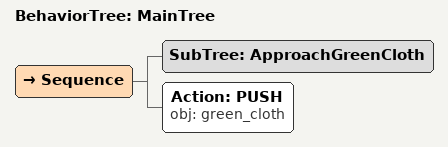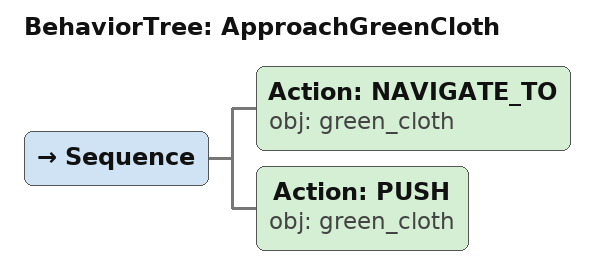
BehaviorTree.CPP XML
<root main_tree_to_execute="MainTree">
  <BehaviorTree ID="MainTree">
    <Sequence>
      <!-- Execute subtree ApproachGreenCloth -->
      <SubTree ID="ApproachGreenCloth" />
      <!-- Push green_cloth forward toward front edge of table -->
      <Action ID="PUSH" obj="green_cloth" />
    </Sequence>
  </BehaviorTree>
  <!-- Subtree definition ApproachGreenCloth -->
  <BehaviorTree ID="ApproachGreenCloth">
    <Sequence>
      <!-- Navigate to green_cloth -->
      <Action ID="NAVIGATE_TO" obj="green_cloth" />
      <!-- Push green_cloth forward toward front edge of table -->
      <Action ID="PUSH" obj="green_cloth" />
    </Sequence>
  </BehaviorTree>
</root>
